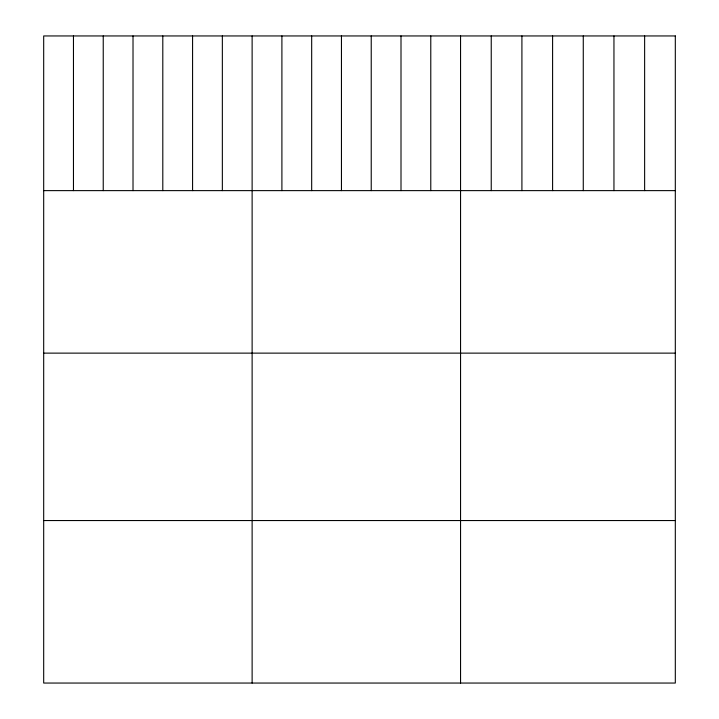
<?xml version="1.0" encoding="UTF-8"?>
<svg xmlns="http://www.w3.org/2000/svg" width="719" height="719" viewBox="0 0 719 719"><rect width="100%" height="100%" fill="white"/><g stroke="black" fill="none" stroke-linecap="round" stroke-linejoin="round"><path stroke-width="1.08" d="M43.688 190.625L675.312 190.625M43.688 353.128L675.312 353.128M43.688 520.547L675.312 520.547M644.628 35.95L644.628 190.625M613.954 35.95L613.954 190.625M583.271 35.95L583.271 190.625M552.596 35.95L552.596 190.625M521.913 35.95L521.913 190.625M491.239 35.95L491.239 190.625M460.555 35.95L460.555 683.05M430.78 35.95L430.78 190.625M401.004 35.95L401.004 190.625M371.229 35.95L371.229 190.625M341.453 35.95L341.453 190.625M311.678 35.95L311.678 190.625M281.902 35.95L281.902 190.625M252.126 35.95L252.126 683.05M222.351 35.95L222.351 190.625M192.575 35.95L192.575 190.625M162.8 35.95L162.8 190.625M133.015 35.95L133.015 190.625M103.239 35.95L103.239 190.625M73.464 35.95L73.464 190.625M675.312 35.95L43.688 35.95L43.688 683.05L675.312 683.05L675.312 35.95"/></g></svg>
